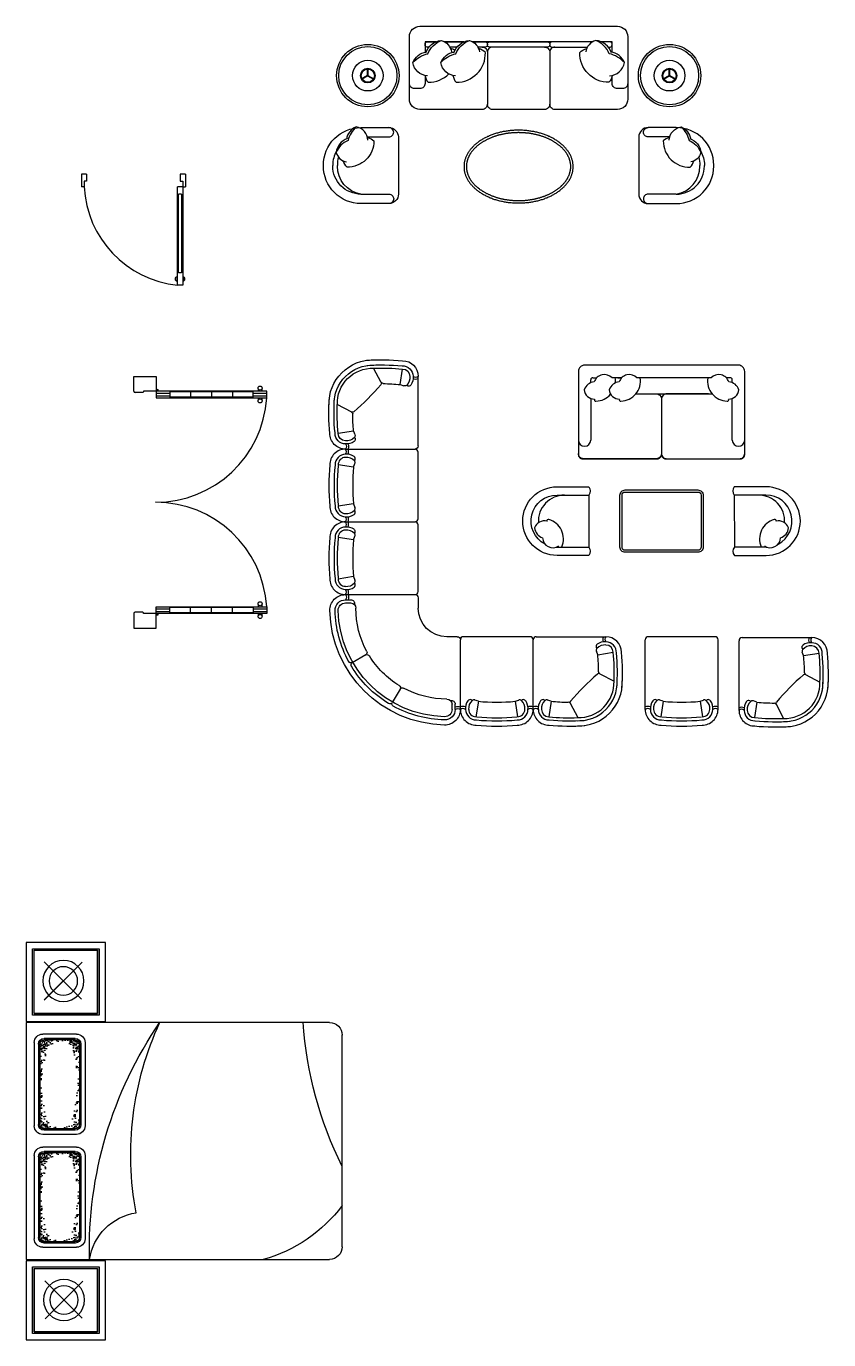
# Model space of a CAD drawing. Header units: inches. Extents: x 952 to 1534, y 135 to 801.
# Drawn here: x 1167.1 to 1360.1, y 135.2 to 451 of the extents above; entities that cross this region are included whole.
import ezdxf

# ---------------------------------------------------------------- set-up
doc = ezdxf.new("R2010")
doc.units = ezdxf.units.IN
doc.header["$MEASUREMENT"] = 0
doc.layers.add('Furniture', color=3, linetype='Continuous')
doc.layers.add('Main', color=140, linetype='Continuous')
pattern_1 = [(322.5, (57293.257, -2899.04), (-1.126233, -34.448923), [0, -27.175481, 0, -30.39363, 0, -29.052734]), (352.5, (57293.257, -2899.04), (31.64114, -50.456037), [0, -14.660457, 0, -24.49369, 0, -9.386268]), (32.5, (57271.266, -2899.04), (55.676515, -0.101176), [0, -8.939303, 0, -32.18149, 0, -42.014724]), (42.5, (57271.266, -2899.04), (53.745352, -15.691615), [0, -4.469651, 0, -21.096755, 0, -24.136118])]
pattern_2 = [(322.5, (58008.435, -2899.04), (-1.126233, -34.448923), [0, -27.175481, 0, -30.39363, 0, -29.052734]), (352.5, (58008.435, -2899.04), (31.64114, -50.456037), [0, -14.660457, 0, -24.49369, 0, -9.386268]), (32.5, (57986.444, -2899.04), (55.676515, -0.101176), [0, -8.939303, 0, -32.18149, 0, -42.014724]), (42.5, (57986.444, -2899.04), (53.745352, -15.691615), [0, -4.469651, 0, -21.096755, 0, -24.136118])]

# ---------------------------------------------------------------- blocks, each defined once
blk = doc.blocks.new('A$C707258B2')
at = {"color": 0, "linetype": 'Continuous'}
for p, q in [((0.404, 0.342), (1.074, 0.342)), ((0.404, 0.292), (0.454, 0.292)), ((0.404, 0.262), (0.454, 0.262)), ((1.104, 0.312), (1.104, 0.212)), ((1.479, -0.063), (1.379, -0.063)), ((1.509, -0.763), (1.509, -0.093)), ((0.6, -0.238), (0.47, -0.313)), ((0.929, -0.567), (0.854, -0.697)), ((1.429, -0.763), (1.429, -0.713)), ((1.459, -0.763), (1.459, -0.712))]:
    blk.add_line(p, q, dxfattribs=at)
for centre, radius, start, end in [((0.404, 0.192), 0.15, 90, 181.1754), ((0.404, 0.192), 0.1, 90, 181.1754), ((0.404, 0.192), 0.07, 90, 181.1754), ((0.378, 0.317), 0.0362, 316.3972, 43.6028), ((0.368, 0.317), 0.0662, 337.8298, 22.1702), ((0.455, 0.256), 0.0357, 345.4262, 90.5555), ((0.454, 0.212), 0.05, 360, 90), ((1.074, 0.312), 0.03, 360, 90), ((1.379, 0.212), 1.125, 181.1754, 268.8246), ((1.379, 0.212), 1.075, 181.1754, 208.6357), ((1.379, 0.212), 1.045, 181.1754, 268.8246), ((1.379, 0.212), 0.875, 180, 208.4082), ((1.379, 0.212), 0.275, 180, 270), ((1.479, -0.093), 0.03, 360, 90), ((0.587, -0.216), 0.025, 300, 28.4082), ((0.612, -0.259), 0.025, 31.5918, 120), ((1.379, 0.212), 0.875, 211.5918, 238.4082), ((0.457, -0.291), 0.025, 208.6357, 300), ((0.482, -0.334), 0.025, 120, 211.3643), ((1.379, 0.212), 1.075, 211.3643, 238.6357), ((0.907, -0.555), 0.025, 330, 58.4082), ((0.951, -0.58), 0.025, 61.5918, 150), ((1.379, 0.212), 0.875, 241.5918, 270), ((0.832, -0.685), 0.025, 238.6357, 330), ((0.876, -0.71), 0.025, 150, 241.3643), ((1.379, 0.212), 1.075, 241.3643, 268.8246), ((1.379, -0.713), 0.05, 360, 90), ((1.425, -0.709), 0.0336, 354.6301, 109.3883), ((1.484, -0.799), 0.0662, 67.8298, 112.1702), ((1.484, -0.789), 0.0362, 46.3972, 133.6028), ((1.359, -0.763), 0.15, 268.8246, 360), ((1.359, -0.763), 0.1, 268.8246, 360), ((1.359, -0.763), 0.07, 268.8246, 360)]:
    blk.add_arc(centre, radius, start, end, dxfattribs=at)
blk = doc.blocks.new('A$C1352')
at = {"color": 0}
for points in [[(0.003, 0.053), (0.003, 0.553, -0.414214), (0.053, 0.603), (0.753, 0.603, -0.414214), (0.803, 0.553), (0.803, 0.053, -0.414214), (0.753, 0.003), (0.053, 0.003, -0.414214)], [(0.023, 0.053), (0.023, 0.553, -0.414214), (0.053, 0.583), (0.753, 0.583, -0.414214), (0.783, 0.553), (0.783, 0.053, -0.414214), (0.753, 0.023), (0.053, 0.023, -0.414214)]]:
    blk.add_lwpolyline(points, format="xyb", close=True, dxfattribs=at)
blk = doc.blocks.new('part 01')
at = {"color": 0, "linetype": 'Continuous'}
for p, q in [((-670, 700), (0, 700)), ((30, 30), (30, 670)), ((-591, 527), (-740, 550)), ((-591, 527), (-579, 561)), ((-591, 173), (-740, 150)), ((-591, 173), (-579, 139)), ((-670, 0), (0, 0))]:
    blk.add_line(p, q, dxfattribs=at)
for centre, radius, start, end in [((-670, 550), 150, 90, 181.1754), ((-670, 550), 100, 90, 181.1754), ((-660, 518), 133, 56.0897, 95.6132), ((-696, 675), 36.2, 316.3972, 43.6028), ((-706, 675), 66.2, 337.8298, 22.1702), ((0, 670), 30, 0, 90), ((1178, 350), 2008, 174.2835, 185.7165), ((1178, 350), 1958, 174.2835, 185.7165), ((1178, 350), 1928, 174.2835, 185.7165), ((-670, 550), 70, 90, 181.1754), ((-660, 518), 103, 42.0066, 95.6132), ((1178, 350), 1778, 174.2835, 185.7165), ((-600, 607), 25, 332.9608, 56.0897), ((-625, 620), 53.2, 321.0017, 332.9608), ((-602, 570), 25, 340, 42.0066), ((-670, 150), 150, 178.8246, 270), ((-670, 150), 100, 178.8246, 270), ((-670, 150), 70, 178.8246, 270), ((-602, 130), 25, 317.9934, 20), ((-660, 182), 133, 264.3868, 303.9103), ((-660, 182), 103, 264.3868, 317.9934), ((-696, 25), 36.2, 316.3972, 43.6028), ((-706, 25), 66.2, 337.8298, 22.1702), ((-600, 93), 25, 303.9103, 27.0392), ((-625, 80), 53.2, 27.0392, 38.9983), ((0, 30), 30, 270, 0)]:
    blk.add_arc(centre, radius, start, end, dxfattribs=at)
blk = doc.blocks.new('part02')
at = {"color": 0, "linetype": 'Continuous'}
for p, q in [((0, -670), (0, 0)), ((30, 30), (700, 30)), ((621, -143), (609, -109)), ((621, -143), (770, -120)), ((640, -326), (778, -399)), ((173, -591), (139, -579)), ((173, -591), (150, -740)), ((356, -610), (429, -748))]:
    blk.add_line(p, q, dxfattribs=at)
for centre, radius, start, end in [((30, 0), 30, 90, 180), ((726, 5), 56.2, 153.6122, 206.6666), ((726, 5), 36.2, 136.3972, 223.6028), ((700, -120), 150, 0, 90), ((630, -63), 25, 123.9103, 207.0392), ((655, -50), 53.2, 207.0392, 218.9983), ((632, -100), 25, 137.9934, 200), ((690, -152), 103, 84.3868, 137.9934), ((689, -151), 132, 85.4378, 123.9887), ((700, -121), 101, 357.5006, 89.858), ((700, -120), 70, 0, 90), ((-1228, -320), 2008, 357.7349, 5.7032), ((-1148, -320), 1958, 355.8657, 5.7165), ((-1148, -320), 2008, 355.818, 5.7165), ((-1148, -320), 1778, 0.3836, 5.7165), ((2220, -2190), 2454, 130.6961, 139.3039), ((632, -344), 20, 62, 130.6961), ((650, -308), 20, 180.3836, 242), ((439, -409), 419, 268.2181, 1.7819), ((439, -409), 369, 268.2181, 1.7819), ((439, -409), 339, 268.2181, 1.7819), ((182, -660), 133, 146.0897, 185.6132), ((93, -600), 25, 62.9608, 146.0897), ((182, -660), 103, 132.0066, 185.6132), ((80, -625), 53.2, 51.0017, 62.9608), ((130, -602), 25, 70, 132.0066), ((350, 1178), 1778, 264.2835, 269.6164), ((338, -620), 20, 28, 89.6164), ((374, -602), 20, 139.3039, 208), ((25, -696), 56.2, 63.3334, 116.3878), ((25, -696), 36.2, 46.3972, 133.6028), ((150, -670), 150, 180, 271.1754), ((150, -670), 100, 180, 271.1754), ((150, -670), 70, 180, 270), ((350, 1258), 2008, 264.2968, 272.2651), ((350, 1178), 2008, 264.2835, 274.182), ((350, 1178), 1958, 264.2835, 274.1343)]:
    blk.add_arc(centre, radius, start, end, dxfattribs=at)
blk = doc.blocks.new('table')
at = {"color": 3, "ltscale": 0.03}
blk.add_polyline3d([(618, -321, 0), (618, -314, 0), (617, -308, 0), (617, -301, 0), (616, -295, 0), (615, -288, 0), (614, -281, 0), (613, -275, 0), (612, -268, 0), (610, -262, 0), (608, -255, 0), (606, -249, 0), (604, -242, 0), (602, -236, 0), (599, -229, 0), (597, -223, 0), (594, -217, 0), (591, -210, 0), (588, -204, 0), (584, -198, 0), (581, -192, 0), (577, -186, 0), (573, -180, 0), (569, -174, 0), (564, -168, 0), (560, -162, 0), (555, -156, 0), (551, -150, 0), (546, -144, 0), (541, -139, 0), (535, -133, 0), (530, -127, 0), (524, -122, 0), (519, -116, 0), (513, -111, 0), (507, -106, 0), (500, -101, 0), (494, -96, 0), (488, -91, 0), (481, -86, 0), (474, -81, 0), (467, -76, 0), (460, -71, 0), (453, -67, 0), (446, -62, 0), (439, -58, 0), (431, -53, 0), (423, -49, 0), (416, -45, 0), (408, -41, 0), (400, -37, 0), (392, -33, 0), (383, -30, 0), (375, -26, 0), (367, -23, 0), (358, -19, 0), (349, -16, 0), (341, -13, 0), (332, -10, 0), (323, -7, 0), (314, -4, 0), (305, -1, 0), (296, 2, 0), (287, 4, 0), (277, 7, 0), (268, 9, 0), (259, 11, 0), (249, 13, 0), (240, 15, 0), (230, 17, 0), (221, 18, 0), (211, 20, 0), (201, 21, 0), (191, 23, 0), (182, 24, 0), (172, 25, 0), (162, 26, 0), (152, 27, 0), (142, 27, 0), (132, 28, 0), (122, 28, 0), (113, 29, 0), (103, 29, 0), (93, 29, 0), (83, 29, 0), (73, 29, 0), (63, 28, 0), (53, 28, 0), (43, 27, 0), (33, 27, 0), (23, 26, 0), (13, 25, 0), (4, 24, 0), (-6, 23, 0), (-16, 21, 0), (-26, 20, 0), (-35, 18, 0), (-45, 17, 0), (-54, 15, 0), (-64, 13, 0), (-73, 11, 0), (-83, 9, 0), (-92, 7, 0), (-101, 4, 0), (-111, 2, 0), (-120, -1, 0), (-129, -4, 0), (-138, -7, 0), (-147, -10, 0), (-155, -13, 0), (-164, -16, 0), (-173, -19, 0), (-181, -23, 0), (-190, -26, 0), (-198, -30, 0), (-206, -33, 0), (-214, -37, 0), (-222, -41, 0), (-230, -45, 0), (-238, -49, 0), (-246, -53, 0), (-253, -58, 0), (-261, -62, 0), (-268, -67, 0), (-275, -71, 0), (-282, -76, 0), (-289, -81, 0), (-296, -86, 0), (-302, -91, 0), (-309, -96, 0), (-315, -101, 0), (-321, -106, 0), (-327, -111, 0), (-333, -116, 0), (-339, -122, 0), (-345, -127, 0), (-350, -133, 0), (-355, -139, 0), (-360, -144, 0), (-365, -150, 0), (-370, -156, 0), (-375, -162, 0), (-379, -168, 0), (-383, -174, 0), (-387, -180, 0), (-391, -186, 0), (-395, -192, 0), (-399, -198, 0), (-402, -204, 0), (-405, -210, 0), (-408, -217, 0), (-411, -223, 0), (-414, -229, 0), (-417, -236, 0), (-419, -242, 0), (-421, -249, 0), (-423, -255, 0), (-425, -262, 0), (-426, -268, 0), (-428, -275, 0), (-429, -281, 0), (-430, -288, 0), (-431, -295, 0), (-431, -301, 0), (-432, -308, 0), (-432, -314, 0), (-432, -321, 0), (-432, -328, 0), (-432, -334, 0), (-431, -341, 0), (-431, -348, 0), (-430, -354, 0), (-429, -361, 0), (-428, -367, 0), (-426, -374, 0), (-425, -380, 0), (-423, -387, 0), (-421, -393, 0), (-419, -400, 0), (-417, -406, 0), (-414, -413, 0), (-411, -419, 0), (-408, -425, 0), (-405, -432, 0), (-402, -438, 0), (-399, -444, 0), (-395, -450, 0), (-391, -457, 0), (-387, -463, 0), (-383, -469, 0), (-379, -475, 0), (-375, -481, 0), (-370, -486, 0), (-365, -492, 0), (-360, -498, 0), (-355, -504, 0), (-350, -509, 0), (-345, -515, 0), (-339, -520, 0), (-333, -526, 0), (-327, -531, 0), (-321, -536, 0), (-315, -542, 0), (-309, -547, 0), (-302, -552, 0), (-296, -557, 0), (-289, -561, 0), (-282, -566, 0), (-275, -571, 0), (-268, -576, 0), (-261, -580, 0), (-253, -584, 0), (-246, -589, 0), (-238, -593, 0), (-230, -597, 0), (-222, -601, 0), (-214, -605, 0), (-206, -609, 0), (-198, -613, 0), (-190, -616, 0), (-181, -620, 0), (-173, -623, 0), (-164, -626, 0), (-155, -630, 0), (-147, -633, 0), (-138, -636, 0), (-129, -638, 0), (-120, -641, 0), (-111, -644, 0), (-101, -646, 0), (-92, -649, 0), (-83, -651, 0), (-73, -653, 0), (-64, -655, 0), (-54, -657, 0), (-45, -659, 0), (-35, -661, 0), (-26, -662, 0), (-16, -664, 0), (-6, -665, 0), (4, -666, 0), (13, -667, 0), (23, -668, 0), (33, -669, 0), (43, -670, 0), (53, -670, 0), (63, -671, 0), (73, -671, 0), (83, -671, 0), (93, -671, 0), (103, -671, 0), (113, -671, 0), (122, -671, 0), (132, -670, 0), (142, -670, 0), (152, -669, 0), (162, -668, 0), (172, -667, 0), (182, -666, 0), (191, -665, 0), (201, -664, 0), (211, -662, 0), (221, -661, 0), (230, -659, 0), (240, -657, 0), (249, -655, 0), (259, -653, 0), (268, -651, 0), (277, -649, 0), (287, -646, 0), (296, -644, 0), (305, -641, 0), (314, -638, 0), (323, -636, 0), (332, -633, 0), (341, -630, 0), (349, -626, 0), (358, -623, 0), (367, -620, 0), (375, -616, 0), (383, -613, 0), (392, -609, 0), (400, -605, 0), (408, -601, 0), (416, -597, 0), (423, -593, 0), (431, -589, 0), (439, -584, 0), (446, -580, 0), (453, -576, 0), (460, -571, 0), (467, -566, 0), (474, -561, 0), (481, -557, 0), (488, -552, 0), (494, -547, 0), (500, -542, 0), (507, -536, 0), (513, -531, 0), (519, -526, 0), (524, -520, 0), (530, -515, 0), (535, -509, 0), (541, -504, 0), (546, -498, 0), (551, -492, 0), (555, -486, 0), (560, -481, 0), (564, -475, 0), (569, -469, 0), (573, -463, 0), (577, -457, 0), (581, -450, 0), (584, -444, 0), (588, -438, 0), (591, -432, 0), (594, -425, 0), (597, -419, 0), (599, -413, 0), (602, -406, 0), (604, -400, 0), (606, -393, 0), (608, -387, 0), (610, -380, 0), (612, -374, 0), (613, -367, 0), (614, -361, 0), (615, -354, 0), (616, -348, 0), (617, -341, 0), (617, -334, 0), (618, -328, 0), (618, -321, 0)], dxfattribs=at)
at = {"color": 3, "linetype": 'Continuous'}
blk.add_polyline3d([(594, -321, 0), (594, -318, 0), (594, -314, 0), (594, -310, 0), (594, -307, 0), (594, -303, 0), (593, -299, 0), (593, -296, 0), (592, -292, 0), (592, -288, 0), (591, -285, 0), (590, -281, 0), (590, -277, 0), (589, -273, 0), (588, -270, 0), (587, -266, 0), (586, -262, 0), (585, -258, 0), (584, -255, 0), (582, -251, 0), (581, -247, 0), (580, -243, 0), (578, -239, 0), (577, -235, 0), (575, -232, 0), (573, -228, 0), (571, -224, 0), (569, -220, 0), (568, -216, 0), (565, -212, 0), (563, -209, 0), (561, -205, 0), (559, -201, 0), (556, -197, 0), (554, -193, 0), (551, -190, 0), (549, -186, 0), (546, -182, 0), (543, -178, 0), (541, -175, 0), (538, -171, 0), (535, -167, 0), (531, -163, 0), (528, -160, 0), (525, -156, 0), (522, -152, 0), (518, -149, 0), (515, -145, 0), (511, -142, 0), (507, -138, 0), (504, -135, 0), (500, -131, 0), (496, -128, 0), (492, -124, 0), (488, -121, 0), (484, -117, 0), (479, -114, 0), (475, -111, 0), (471, -107, 0), (466, -104, 0), (462, -101, 0), (457, -98, 0), (452, -94, 0), (448, -91, 0), (443, -88, 0), (438, -85, 0), (433, -82, 0), (428, -79, 0), (423, -76, 0), (418, -73, 0), (413, -71, 0), (408, -68, 0), (403, -65, 0), (398, -62, 0), (392, -60, 0), (387, -57, 0), (381, -54, 0), (376, -52, 0), (370, -50, 0), (365, -47, 0), (359, -45, 0), (354, -42, 0), (348, -40, 0), (342, -38, 0), (336, -36, 0), (331, -34, 0), (325, -32, 0), (319, -30, 0), (313, -28, 0), (307, -26, 0), (302, -24, 0), (296, -23, 0), (290, -21, 0), (284, -19, 0), (278, -18, 0), (272, -16, 0), (266, -15, 0), (260, -13, 0), (254, -12, 0), (248, -11, 0), (242, -9, 0), (236, -8, 0), (230, -7, 0), (224, -6, 0), (218, -5, 0), (212, -4, 0), (206, -3, 0), (200, -2, 0), (194, -1, 0), (188, 0, 0), (182, 0, 0), (176, 1, 0), (170, 2, 0), (164, 2, 0), (158, 3, 0), (152, 3, 0), (146, 4, 0), (140, 4, 0), (134, 4, 0), (128, 5, 0), (122, 5, 0), (116, 5, 0), (109, 5, 0), (103, 5, 0), (97, 6, 0), (91, 6, 0), (85, 6, 0), (79, 5, 0), (73, 5, 0), (67, 5, 0), (61, 5, 0), (55, 5, 0), (49, 4, 0), (42, 4, 0), (36, 4, 0), (30, 3, 0), (24, 3, 0), (18, 2, 0), (12, 1, 0), (6, 1, 0), (0, 0, 0), (-6, -1, 0), (-12, -2, 0), (-18, -2, 0), (-24, -3, 0), (-30, -4, 0), (-36, -5, 0), (-42, -6, 0), (-48, -8, 0), (-54, -9, 0), (-60, -10, 0), (-66, -11, 0), (-72, -13, 0), (-78, -14, 0), (-84, -15, 0), (-90, -17, 0), (-96, -18, 0), (-102, -20, 0), (-107, -22, 0), (-113, -23, 0), (-119, -25, 0), (-125, -27, 0), (-131, -29, 0), (-137, -31, 0), (-142, -33, 0), (-148, -35, 0), (-154, -37, 0), (-160, -39, 0), (-165, -41, 0), (-171, -44, 0), (-177, -46, 0), (-182, -48, 0), (-188, -51, 0), (-193, -53, 0), (-199, -56, 0), (-204, -58, 0), (-210, -61, 0), (-215, -64, 0), (-220, -66, 0), (-225, -69, 0), (-230, -72, 0), (-235, -75, 0), (-241, -78, 0), (-245, -81, 0), (-250, -84, 0), (-255, -87, 0), (-260, -90, 0), (-265, -93, 0), (-269, -96, 0), (-274, -99, 0), (-279, -102, 0), (-283, -106, 0), (-287, -109, 0), (-292, -112, 0), (-296, -116, 0), (-300, -119, 0), (-304, -122, 0), (-308, -126, 0), (-312, -129, 0), (-316, -133, 0), (-320, -136, 0), (-324, -140, 0), (-327, -143, 0), (-331, -147, 0), (-335, -151, 0), (-338, -154, 0), (-341, -158, 0), (-345, -162, 0), (-348, -165, 0), (-351, -169, 0), (-354, -173, 0), (-357, -176, 0), (-359, -180, 0), (-362, -184, 0), (-365, -188, 0), (-367, -192, 0), (-370, -195, 0), (-372, -199, 0), (-375, -203, 0), (-377, -207, 0), (-379, -211, 0), (-381, -214, 0), (-383, -218, 0), (-385, -222, 0), (-387, -226, 0), (-389, -230, 0), (-390, -234, 0), (-392, -237, 0), (-394, -241, 0), (-395, -245, 0), (-396, -249, 0), (-398, -253, 0), (-399, -256, 0), (-400, -260, 0), (-401, -264, 0), (-402, -268, 0), (-403, -272, 0), (-404, -275, 0), (-405, -279, 0), (-405, -283, 0), (-406, -286, 0), (-407, -290, 0), (-407, -294, 0), (-408, -298, 0), (-408, -301, 0), (-408, -305, 0), (-409, -308, 0), (-409, -312, 0), (-409, -316, 0), (-409, -319, 0), (-409, -323, 0), (-409, -326, 0), (-409, -330, 0), (-409, -334, 0), (-408, -337, 0), (-408, -341, 0), (-408, -345, 0), (-407, -348, 0), (-407, -352, 0), (-406, -356, 0), (-405, -359, 0), (-405, -363, 0), (-404, -367, 0), (-403, -371, 0), (-402, -374, 0), (-401, -378, 0), (-400, -382, 0), (-399, -386, 0), (-398, -390, 0), (-396, -393, 0), (-395, -397, 0), (-394, -401, 0), (-392, -405, 0), (-390, -409, 0), (-389, -412, 0), (-387, -416, 0), (-385, -420, 0), (-383, -424, 0), (-381, -428, 0), (-379, -432, 0), (-377, -435, 0), (-375, -439, 0), (-372, -443, 0), (-370, -447, 0), (-367, -451, 0), (-365, -454, 0), (-362, -458, 0), (-359, -462, 0), (-357, -466, 0), (-354, -470, 0), (-351, -473, 0), (-348, -477, 0), (-345, -481, 0), (-341, -484, 0), (-338, -488, 0), (-335, -492, 0), (-331, -495, 0), (-327, -499, 0), (-324, -502, 0), (-320, -506, 0), (-316, -509, 0), (-312, -513, 0), (-308, -516, 0), (-304, -520, 0), (-300, -523, 0), (-296, -527, 0), (-292, -530, 0), (-287, -533, 0), (-283, -537, 0), (-279, -540, 0), (-274, -543, 0), (-269, -546, 0), (-265, -549, 0), (-260, -552, 0), (-255, -556, 0), (-250, -559, 0), (-245, -562, 0), (-241, -564, 0), (-235, -567, 0), (-230, -570, 0), (-225, -573, 0), (-220, -576, 0), (-215, -579, 0), (-210, -581, 0), (-204, -584, 0), (-199, -586, 0), (-193, -589, 0), (-188, -591, 0), (-182, -594, 0), (-177, -596, 0), (-171, -599, 0), (-165, -601, 0), (-160, -603, 0), (-154, -605, 0), (-148, -607, 0), (-142, -609, 0), (-137, -611, 0), (-131, -613, 0), (-125, -615, 0), (-119, -617, 0), (-113, -619, 0), (-107, -620, 0), (-102, -622, 0), (-96, -624, 0), (-90, -625, 0), (-84, -627, 0), (-78, -628, 0), (-72, -630, 0), (-66, -631, 0), (-60, -632, 0), (-54, -633, 0), (-48, -635, 0), (-42, -636, 0), (-36, -637, 0), (-30, -638, 0), (-24, -639, 0), (-18, -640, 0), (-12, -641, 0), (-6, -641, 0), (0, -642, 0), (6, -643, 0), (12, -644, 0), (18, -644, 0), (24, -645, 0), (30, -645, 0), (36, -646, 0), (42, -646, 0), (49, -647, 0), (55, -647, 0), (61, -647, 0), (67, -647, 0), (73, -648, 0), (79, -648, 0), (85, -648, 0), (91, -648, 0), (97, -648, 0), (103, -648, 0), (109, -648, 0), (116, -647, 0), (122, -647, 0), (128, -647, 0), (134, -647, 0), (140, -646, 0), (146, -646, 0), (152, -646, 0), (158, -645, 0), (164, -644, 0), (170, -644, 0), (176, -643, 0), (182, -643, 0), (188, -642, 0), (194, -641, 0), (200, -640, 0), (206, -639, 0), (212, -638, 0), (218, -637, 0), (224, -636, 0), (230, -635, 0), (236, -634, 0), (242, -633, 0), (248, -632, 0), (254, -630, 0), (260, -629, 0), (266, -628, 0), (272, -626, 0), (278, -625, 0), (284, -623, 0), (290, -621, 0), (296, -620, 0), (302, -618, 0), (307, -616, 0), (313, -614, 0), (319, -612, 0), (325, -610, 0), (331, -608, 0), (336, -606, 0), (342, -604, 0), (348, -602, 0), (354, -600, 0), (359, -597, 0), (365, -595, 0), (370, -593, 0), (376, -590, 0), (381, -588, 0), (387, -585, 0), (392, -583, 0), (398, -580, 0), (403, -577, 0), (408, -574, 0), (413, -572, 0), (418, -569, 0), (423, -566, 0), (428, -563, 0), (433, -560, 0), (438, -557, 0), (443, -554, 0), (448, -551, 0), (452, -548, 0), (457, -545, 0), (462, -541, 0), (466, -538, 0), (471, -535, 0), (475, -532, 0), (479, -528, 0), (484, -525, 0), (488, -522, 0), (492, -518, 0), (496, -515, 0), (500, -511, 0), (504, -508, 0), (507, -504, 0), (511, -501, 0), (515, -497, 0), (518, -493, 0), (522, -490, 0), (525, -486, 0), (528, -482, 0), (531, -479, 0), (535, -475, 0), (538, -471, 0), (541, -468, 0), (543, -464, 0), (546, -460, 0), (549, -456, 0), (551, -453, 0), (554, -449, 0), (556, -445, 0), (559, -441, 0), (561, -437, 0), (563, -434, 0), (565, -430, 0), (568, -426, 0), (569, -422, 0), (571, -418, 0), (573, -414, 0), (575, -411, 0), (577, -407, 0), (578, -403, 0), (580, -399, 0), (581, -395, 0), (582, -391, 0), (584, -388, 0), (585, -384, 0), (586, -380, 0), (587, -376, 0), (588, -373, 0), (589, -369, 0), (590, -365, 0), (590, -361, 0), (591, -358, 0), (592, -354, 0), (592, -350, 0), (593, -346, 0), (593, -343, 0), (594, -339, 0), (594, -336, 0), (594, -332, 0), (594, -328, 0), (594, -325, 0), (594, -321, 0)], dxfattribs=at)
blk = doc.blocks.new('A$C2F7241D3')
for p, q in [((22, 989), (22, 1025)), ((26, 1067), (76, 1067)), ((26, 120), (26, 1067)), ((76, 1067), (76, 120)), ((81, 989), (81, 1025)), ((26, 937), (36, 937)), ((36, 948), (66, 948)), ((36, 193), (36, 948)), ((66, 948), (66, 193)), ((66, 937), (76, 937)), ((26, 200), (36, 200)), ((36, 193), (66, 193)), ((66, 200), (76, 200)), ((26, 120), (0, 120)), ((0, 0), (0, 120)), ((0, 0), (50, 0)), ((26, 120), (76, 120)), ((26, 65), (26, 120)), ((50, 65), (26, 65)), ((50, 0), (50, 65)), ((950, 65), (974, 65)), ((950, 0), (950, 65)), ((950, 0), (1000, 0)), ((974, 65), (974, 120)), ((974, 120), (1000, 120)), ((1000, 0), (1000, 120))]:
    blk.add_line(p, q)
for centre, radius, start, end in [((22, 1007), 18.1, 90, 270), ((-29, 69), 1004, 2.9057, 83.9884), ((81, 1007), 18.1, 270, 90)]:
    blk.add_arc(centre, radius, start, end)
blk = doc.blocks.new('A$C3B810B85')
for p, q in [((0, 1358.5), (120, 1358.5)), ((0, 1279.3), (0, 1358.5)), ((120, 1358.5), (120, 1282.9)), ((116.3, 1279.3), (51.2, 1279.3)), ((51.2, 1279.3), (51.2, 1275.6)), ((120, 1279.3), (118.9, 1280.3)), ((717.3, 1279.3), (120, 1279.3)), ((120, 1279.3), (120, 1242.7)), ((131.1, 1285.4), (121.1, 1285.4)), ((126.1, 1280.4), (126.1, 1290.4)), ((193.2, 1279.3), (193.2, 1242.7)), ((305.9, 1279.3), (305.9, 1242.7)), ((418.5, 1279.3), (418.5, 1242.7)), ((531.2, 1279.3), (531.2, 1242.7)), ((644.2, 1242.7), (644.2, 1279.3)), ((717.3, 1242.7), (717.3, 1279.3)), ((47.6, 1271.9), (7.3, 1271.9)), ((120, 1268.3), (193.2, 1268.3)), ((120, 1253.7), (193.2, 1253.7)), ((120, 1242.7), (717.3, 1242.7)), ((644.2, 1275.6), (193.2, 1275.6)), ((644.2, 1246.3), (193.2, 1246.3)), ((644.2, 1268.3), (717.3, 1268.3)), ((644.2, 1253.7), (717.3, 1253.7)), ((120, 678.3), (120, 680.3)), ((120, 678.3), (120, 680.3)), ((120, 678.3), (120, 680.3)), ((0, 79.3), (0, 0)), ((47.6, 86.6), (7.3, 86.6)), ((51.2, 79.3), (51.2, 82.9)), ((116.3, 79.3), (51.2, 79.3)), ((120, 79.3), (118.9, 78.2)), ((120, 115.9), (717.3, 115.9)), ((120, 79.3), (120, 115.9)), ((120, 104.9), (193.2, 104.9)), ((120, 90.2), (193.2, 90.2)), ((717.3, 79.3), (120, 79.3)), ((120, 0), (120, 75.6)), ((131.1, 73.1), (121.1, 73.1)), ((126.1, 78.1), (126.1, 68.2)), ((193.2, 79.3), (193.2, 115.9)), ((644.2, 112.2), (193.2, 112.2)), ((644.2, 82.9), (193.2, 82.9)), ((305.9, 79.3), (305.9, 115.9)), ((418.5, 79.3), (418.5, 115.9)), ((531.2, 79.3), (531.2, 115.9)), ((644.2, 115.9), (644.2, 79.3)), ((644.2, 104.9), (717.3, 104.9)), ((644.2, 90.2), (717.3, 90.2)), ((717.3, 115.9), (717.3, 79.3)), ((0, 0), (120, 0))]:
    blk.add_line(p, q)
for centre, radius in [((126.1, 1285.4), 3.45), ((680.8, 1295.5), 11), ((680.8, 1226.4), 11), ((680.8, 132.1), 11), ((126.1, 73.1), 3.45), ((680.8, 63), 11)]:
    blk.add_circle(centre, radius)
for centre, radius, start, end in [((7.3, 1279.3), 7.32, 180, 270), ((116.3, 1282.9), 3.66, 270, 0), ((663.4, 1286.5), 8.75, 303.71139, 35.03004), ((698.2, 1286.5), 8.75, 144.96996, 236.28861), ((47.6, 1275.6), 3.66, 270, 0), ((117.7, 1278.9), 599.6, 269.87226, 356.5433), ((663.4, 1235.4), 8.75, 324.96996, 56.28861), ((698.2, 1235.4), 8.75, 123.71139, 215.03004), ((117.7, 79.6), 599.6, 3.4567, 90.12774), ((7.3, 79.3), 7.32, 90, 180), ((47.6, 82.9), 3.66, 0, 90), ((116.3, 75.6), 3.66, 0, 90), ((663.4, 123.1), 8.75, 303.71139, 35.03004), ((663.4, 72), 8.75, 324.96996, 56.28861), ((698.2, 123.1), 8.75, 144.96996, 236.28861), ((698.2, 72), 8.75, 123.71139, 215.03004)]:
    blk.add_arc(centre, radius, start, end)
blk = doc.blocks.new('1150')
h = blk.add_hatch()
h.set_pattern_fill('AR-SAND', color=0, scale=19.070513, angle=270, style=0)
h.set_pattern_definition(pattern_1)
edge = h.paths.add_edge_path()
edge.add_line((625, 792.6), (652.7, 813.9))
edge.add_line((652.7, 813.9), (674.1, 857.6))
edge.add_line((674.1, 857.6), (674.1, 793.1))
edge.add_line((674.1, 793.1), (673.1, 791))
edge.add_line((673.1, 791), (645.4, 769.7))
edge.add_line((645.4, 769.7), (564.5, 754.8))
edge.add_line((564.5, 754.8), (508, 746.5))
edge.add_line((508, 746.5), (330.6, 746.5))
edge.add_line((330.6, 746.5), (544, 777.7))
edge.add_line((544, 777.7), (625, 792.6))
h.paths.add_polyline_path([(616.5, 955), (535.5, 969.9), (394, 990.6), (437, 996.8), (543.3, 996.8), (553.4, 995.4), (634.4, 980.5), (662, 959.2), (674.1, 934.6), (674.1, 872.7), (644.2, 933.7)])
h.paths.add_polyline_path([(351, 996.8), (394, 990.6), (258.3, 970.7), (177.4, 955.8), (149.7, 934.5), (111, 855.6), (111, 925.3), (127.6, 959.2), (155.3, 980.5), (236.2, 995.4), (246.3, 996.8)])
h = blk.add_hatch()
h.set_pattern_fill('AR-SAND,_O', color=0, scale=9.535256, angle=360)
h.set_pattern_definition([(232.5, (57293.257, -2899.04), (-17.2244613, 0.5631167), [0, -13.5877404, 0, -15.196815, 0, -14.5263672]), (262.5, (57293.257, -2899.04), (-25.2280185, -15.82057), [0, -7.3302284, 0, -12.246845, 0, -4.693134]), (302.5, (57293.257, -2888.045), (-0.050588, -27.8382573), [0, -4.4696514, 0, -16.0907452, 0, -21.0073618]), (312.5, (57293.257, -2888.045), (-7.845808, -26.872676), [0, -2.2348257, 0, -10.5483774, 0, -12.068059])])
edge = h.paths.add_edge_path()
edge.add_line((111, 917.1), (111, 970))
edge.add_ellipse((137.8, 970), major_axis=(-19, -19), ratio=1, start_angle=225, end_angle=315, ccw=False)
edge.add_line((137.8, 996.8), (203.9, 996.8))
edge.add_line((203.9, 996.8), (157.2, 972.9))
edge.add_line((157.2, 972.9), (111, 917.1))
edge = h.paths.add_edge_path()
edge.add_line((147.1, 773.2), (199.1, 746.5))
edge.add_line((199.1, 746.5), (137.8, 746.5))
edge.add_ellipse((137.8, 773.4), major_axis=(-19, -19), ratio=1, start_angle=315, end_angle=405, ccw=False)
edge.add_line((111, 773.4), (111, 816.8))
edge.add_line((111, 816.8), (147.1, 773.2))
edge = h.paths.add_edge_path()
edge.add_line((647.3, 746.5), (604.7, 746.5))
edge.add_line((604.7, 746.5), (633.1, 761.1))
edge.add_line((633.1, 761.1), (674.1, 810.6))
edge.add_line((674.1, 810.6), (674.1, 773.4))
edge.add_ellipse((647.3, 773.4), major_axis=(19, -19), ratio=1, start_angle=-45, end_angle=45, ccw=False)
edge = h.paths.add_edge_path()
edge.add_line((674.1, 970), (674.1, 923.3))
edge.add_line((674.1, 923.3), (633.1, 972.9))
edge.add_line((633.1, 972.9), (586.3, 996.8))
edge.add_line((586.3, 996.8), (647.3, 996.8))
edge.add_ellipse((647.3, 970), major_axis=(-19, -19), ratio=1, start_angle=135, end_angle=225, ccw=False)
h = blk.add_hatch()
h.set_pattern_fill('AR-SAND', color=0, scale=19.070513, angle=270, style=0)
h.set_pattern_definition(pattern_2)
h.paths.add_polyline_path([(1340.2, 792.6), (1367.9, 813.9), (1389.3, 857.6), (1389.3, 793.1), (1388.3, 791), (1360.6, 769.7), (1279.6, 754.8), (1223.2, 746.5), (1045.8, 746.5), (1259.2, 777.7)])
h.paths.add_polyline_path([(1331.7, 955), (1250.7, 969.9), (1109.2, 990.6), (1152.2, 996.8), (1258.5, 996.8), (1268.6, 995.4), (1349.5, 980.5), (1377.2, 959.2), (1389.3, 934.6), (1389.3, 872.7), (1359.4, 933.7)])
h.paths.add_polyline_path([(1066.2, 996.8), (1109.2, 990.6), (973.5, 970.7), (892.6, 955.8), (864.9, 934.5), (826.1, 855.6), (826.1, 925.3), (842.8, 959.2), (870.4, 980.5), (951.4, 995.4), (961.5, 996.8)])
h = blk.add_hatch()
h.set_pattern_fill('AR-SAND,_O', color=0, scale=9.535256, angle=360)
h.set_pattern_definition([(232.5, (58008.435, -2899.04), (-17.2244613, 0.5631167), [0, -13.5877404, 0, -15.196815, 0, -14.5263672]), (262.5, (58008.435, -2899.04), (-25.2280185, -15.82057), [0, -7.3302284, 0, -12.246845, 0, -4.693134]), (302.5, (58008.435, -2888.045), (-0.050588, -27.8382573), [0, -4.4696514, 0, -16.0907452, 0, -21.0073618]), (312.5, (58008.435, -2888.045), (-7.845808, -26.872676), [0, -2.2348257, 0, -10.5483774, 0, -12.068059])])
edge = h.paths.add_edge_path()
edge.add_line((826.1, 917.1), (826.1, 970))
edge.add_ellipse((853, 970), major_axis=(-19, -19), ratio=1, start_angle=225, end_angle=315, ccw=False)
edge.add_line((853, 996.8), (919.1, 996.8))
edge.add_line((919.1, 996.8), (872.3, 972.9))
edge.add_line((872.3, 972.9), (826.1, 917.1))
edge = h.paths.add_edge_path()
edge.add_line((862.3, 773.2), (914.3, 746.5))
edge.add_line((914.3, 746.5), (853, 746.5))
edge.add_ellipse((853, 773.4), major_axis=(-19, -19), ratio=1, start_angle=315, end_angle=405, ccw=False)
edge.add_line((826.1, 773.4), (826.1, 816.8))
edge.add_line((826.1, 816.8), (862.3, 773.2))
edge = h.paths.add_edge_path()
edge.add_line((1362.5, 746.5), (1319.9, 746.5))
edge.add_line((1319.9, 746.5), (1348.3, 761.1))
edge.add_line((1348.3, 761.1), (1389.3, 810.6))
edge.add_line((1389.3, 810.6), (1389.3, 773.4))
edge.add_ellipse((1362.5, 773.4), major_axis=(19, -19), ratio=1, start_angle=-45, end_angle=45, ccw=False)
edge = h.paths.add_edge_path()
edge.add_line((1389.3, 970), (1389.3, 923.3))
edge.add_line((1389.3, 923.3), (1348.3, 972.9))
edge.add_line((1348.3, 972.9), (1301.5, 996.8))
edge.add_line((1301.5, 996.8), (1362.5, 996.8))
edge.add_ellipse((1362.5, 970), major_axis=(-19, -19), ratio=1, start_angle=135, end_angle=225, ccw=False)
h = blk.add_hatch()
h.set_pattern_fill('AR-SAND', color=0, scale=19.070513, angle=270, style=0)
h.set_pattern_definition(pattern_1)
edge = h.paths.add_edge_path()
edge.add_line((248.9, 770.6), (413.2, 746.5))
edge.add_line((413.2, 746.5), (257.1, 746.5))
edge.add_line((257.1, 746.5), (233.1, 750.1))
edge.add_line((233.1, 750.1), (152.1, 765))
edge.add_line((152.1, 765), (124.4, 786.2))
edge.add_line((124.4, 786.2), (111, 813.6))
edge.add_line((111, 813.6), (111, 866.3))
edge.add_line((111, 866.3), (140.2, 806.7))
edge.add_line((140.2, 806.7), (167.9, 785.5))
edge.add_line((167.9, 785.5), (248.9, 770.6))
h = blk.add_hatch()
h.set_pattern_fill('AR-SAND', color=0, scale=19.070513, angle=270, style=0)
h.set_pattern_definition(pattern_2)
edge = h.paths.add_edge_path()
edge.add_line((964, 770.6), (1128.4, 746.5))
edge.add_line((1128.4, 746.5), (972.3, 746.5))
edge.add_line((972.3, 746.5), (948.2, 750.1))
edge.add_line((948.2, 750.1), (867.3, 765))
edge.add_line((867.3, 765), (839.6, 786.2))
edge.add_line((839.6, 786.2), (826.1, 813.6))
edge.add_line((826.1, 813.6), (826.1, 866.3))
edge.add_line((826.1, 866.3), (855.4, 806.7))
edge.add_line((855.4, 806.7), (883.1, 785.5))
edge.add_line((883.1, 785.5), (964, 770.6))
at = {"color": 0}
for p, q in [((-505.9, 1083), (-5.1, 1083)), ((-505.9, 582.2), (-505.9, 1083)), ((-5.1, 1083), (-5.1, 582.2)), ((1.2, 1083), (1501.2, 1083)), ((1.2, -836.9), (1.2, 1083)), ((1501.2, 1083), (1501.2, -836.9)), ((1509.5, 582.2), (1509.5, 1083)), ((1509.5, 1083), (2010.3, 1083)), ((2010.3, 1083), (2010.3, 582.2)), ((-45.2, 1042.9), (-465.8, 1042.9)), ((-465.8, 1042.9), (-465.8, 622.3)), ((-55.2, 1032.9), (-455.8, 1032.9)), ((-455.8, 1032.9), (-455.8, 632.3)), ((-55.2, 1032.9), (-55.2, 632.3)), ((-55.2, 632.3), (-55.2, 1032.9)), ((-45.2, 622.3), (-45.2, 1042.9)), ((128.8, 1032.6), (656.3, 1032.6)), ((137.8, 1005.8), (647.3, 1005.8)), ((844, 1032.6), (1371.4, 1032.6)), ((853, 1005.8), (1362.5, 1005.8)), ((1970.2, 1042.9), (1549.5, 1042.9)), ((1549.5, 1042.9), (1549.5, 622.3)), ((1559.5, 1032.9), (1960.2, 1032.9)), ((1960.2, 1032.9), (1559.5, 1032.9)), ((1559.5, 1032.9), (1559.5, 632.3)), ((1960.2, 1032.9), (1960.2, 632.3)), ((1960.2, 632.3), (1960.2, 1032.9)), ((1970.2, 622.3), (1970.2, 1042.9)), ((-146.5, 732.4), (-383.7, 969.7)), ((-143.3, 966.5), (-380.5, 729.3)), ((-140.2, 969.7), (-377.4, 732.4)), ((-377.4, 732.4), (-140.2, 969.7)), ((75.2, 764.4), (75.2, 979)), ((102, 773.4), (102, 970)), ((111, 773.4), (111, 970)), ((137.8, 996.8), (647.3, 996.8)), ((674.1, 773.4), (674.1, 970)), ((683.1, 773.4), (683.1, 970)), ((709.9, 764.4), (709.9, 979)), ((790.4, 764.4), (790.4, 979)), ((817.2, 773.4), (817.2, 970)), ((826.1, 773.4), (826.1, 970)), ((853, 996.8), (1362.5, 996.8)), ((1389.3, 773.4), (1389.3, 970)), ((1398.3, 773.4), (1398.3, 970)), ((1425.1, 764.4), (1425.1, 979)), ((1873.8, 728.7), (1636.6, 965.9)), ((1873.8, 728.7), (1636.6, 965.9)), ((1877, 962.8), (1639.7, 725.5)), ((1877, 962.8), (1639.7, 725.5)), ((1425.7, 752.9), (1424.1, 754.5)), ((128.8, 710.8), (656.3, 710.8)), ((137.8, 746.5), (647.3, 746.5)), ((137.8, 737.6), (647.3, 737.6)), ((844, 710.8), (1371.4, 710.8)), ((853, 746.5), (1362.5, 746.5)), ((853, 737.6), (1362.5, 737.6)), ((-5.1, 582.2), (-505.9, 582.2)), ((-465.8, 622.3), (-45.2, 622.3)), ((-55.2, 632.3), (-455.8, 632.3)), ((-455.8, 632.3), (-55.2, 632.3)), ((2010.3, 582.2), (1509.5, 582.2)), ((1549.5, 622.3), (1970.2, 622.3)), ((1960.2, 632.3), (1559.5, 632.3)), ((1559.5, 632.3), (1960.2, 632.3)), ((-1, -790), (-1, -790)), ((1322.5, -755.4), (1322.5, -755.4)), ((1475.8, -896.5), (1475.8, -896.5)), ((1422.3, -917), (80.1, -917))]:
    blk.add_line(p, q, dxfattribs=at)
for centre, radius in [((-261.9, 847.9), 130.2), ((-261.9, 847.9), 90.1), ((1758.3, 844.2), 130.2), ((1758.3, 844.2), 90.1)]:
    blk.add_circle(centre, radius, dxfattribs=at)
for centre, radius, start, end in [((128.8, 979), 53.6, 90, 180), ((137.8, 970), 35.8, 90, 180), ((647.3, 970), 35.8, 0, 90), ((656.3, 979), 53.6, 0, 90), ((844, 979), 53.6, 90, 180), ((853, 970), 35.8, 90, 180), ((1362.5, 970), 35.8, 0, 90), ((1371.4, 979), 53.6, 0, 90), ((137.8, 970), 26.8, 90, 180), ((647.3, 970), 26.8, 0, 90), ((853, 970), 26.8, 90, 180), ((1362.5, 970), 26.8, 0, 90), ((128.8, 764.4), 53.6, 180, 270), ((137.8, 773.4), 35.8, 180, 270), ((137.8, 773.4), 26.8, 180, 270), ((647.3, 773.4), 35.8, 270, 0), ((647.3, 773.4), 26.8, 270, 0), ((656.3, 764.4), 53.6, 270, 0), ((844, 764.4), 53.6, 180, 270), ((853, 773.4), 35.8, 180, 270), ((853, 773.4), 26.8, 180, 270), ((1362.5, 773.4), 35.8, 270, 0), ((1362.5, 773.4), 26.8, 270, 0), ((1371.4, 764.4), 53.6, 270, 0), ((1438.2, -1856.7), 2539.9, 88.55116, 124.48792), ((1551.9, 337.1), 348.9, 98.15874, 171.77286), ((837.1, -1566.9), 1988.5, 79.29162, 114.8966), ((594.6, -163.5), 942.6, 306.93126, 344.38657), ((-155.5, -3056.3), 2391, 63.47275, 86.2716), ((81.3, -836.9), 80.1, 180, 270), ((1421.1, -836.9), 80.1, 270, 0)]:
    blk.add_arc(centre, radius, start, end, dxfattribs=at)
blk = doc.blocks.new('roundsofa-3-seater')
at = {"layer": 'Furniture', "color": 3, "ltscale": 0.03}
blk.add_lwpolyline([(50, -17.5, -0.414214), (47.5, -20), (32.5, -20, -0.414214), (31.25, -18.75, -0.414214), (30, -20), (17.5, -20, -0.414214), (16.25, -18.75, -0.414214), (15, -20), (0, -20, -0.414214), (-2.5, -17.5), (-2.5, -2.5, -0.414214), (0, 0), (47.5, 0, -0.414214), (50, -2.5)], format="xyb", close=True, dxfattribs=at)
at = {"layer": 'Furniture', "color": 3}
for points in [[(-1.7, -8.74, -0.14773), (1.95, -6.59, -0.213343), (5.17, -3.44, -0.178662)], [(1.88, -11.89, -0.356772), (-1.7, -8.74, -0.249542), (1.54, -6.14, 9.61688)], [(3.88, -3.75), (1.25, -3.75), (1.25, -6.21, -0.414214)], [(2.2, -5), (1.75, -5, -0.414214), (1.25, -4.5), (1.25, -4.25, -0.414214), (1.75, -3.75)], [(1.44, -6.42, -0.306663), (5.17, -3.44, -0.30633), (7.61, -6.16, 0.872847)], [(1.75, -3.75), (3.88, -3.75, -0.414214)], [(5.03, -8.74, -0.14773), (8.68, -6.59, -0.213343), (11.91, -3.44, -0.178662)], [(8.61, -11.89, -0.356772), (5.03, -8.74, -0.249542), (8.27, -6.14, 9.61688)], [(5.96, -3.75), (10.61, -3.75, -0.414214)], [(8.94, -5), (7.22, -5, -0.414214)], [(8.42, -5.81, 0.071865), (7.37, -5.32, -7.115464)], [(7.98, -11.81, 0.165541), (8.75, -13.46, 0.425989), (15.77, -6.3, 0.121523), (14.11, -5.32, -7.115464)], [(8.18, -6.42, -0.306663), (11.91, -3.44, -0.30633), (14.34, -6.16, 0.872847)], [(12.69, -3.75), (15.75, -3.75, -0.414214), (16.25, -4.25), (16.25, -4.5, -0.414214), (15.75, -5), (13.95, -5, -0.414214)], [(15, -5, -0.414214), (16.25, -6.25), (16.25, -18.75, -0.414214)], [(17.5, -5, 0.414214), (16.25, -6.25)], [(30, -5, -0.414214), (31.25, -6.25)], [(41.54, -3.75), (31.75, -3.75, 0.414214), (31.25, -4.25), (31.25, -4.5, 0.414214), (31.75, -5), (40.28, -5, 0.414214)], [(32.5, -5, 0.414214), (31.25, -6.25), (31.25, -18.75, 0.414214)], [(46.25, -11.81, -0.165541), (45.48, -13.46, -0.425989), (38.46, -6.3, -0.121523), (40.13, -5.32, 7.115464)], [(46.06, -6.42, 0.306663), (42.33, -3.44, 0.30633), (39.89, -6.16, -0.872847)], [(49.2, -8.74, 0.14773), (45.55, -6.59, 0.213343), (42.33, -3.44, 0.178662)], [(45.75, -3.75), (43.62, -3.75, 0.414214)], [(45.3, -5), (45.75, -5, 0.414214), (46.25, -4.5), (46.25, -4.25, 0.414214), (45.75, -3.75)], [(45.62, -11.89, 0.356772), (49.2, -8.74, 0.249542), (45.96, -6.14, -9.61688)], [(1.25, -11.81), (1.25, -13.75, -0.414214), (0, -15), (-1.25, -15, -0.414214), (-2.5, -13.75)], [(1.25, -11.81, 0.165541), (2.02, -13.46, 0.200231), (6.98, -11.45, 0.121523)], [(50, -13.75, -0.414214), (48.75, -15), (47.5, -15, -0.414214), (46.25, -13.75), (46.25, -11.81)]]:
    blk.add_lwpolyline(points, format="xyb", dxfattribs=at)
for points in [[(10.61, -3.75), (5.96, -3.75)], [(41.54, -3.75), (12.69, -3.75)], [(46.25, -6.21), (46.25, -3.75), (43.62, -3.75)]]:
    blk.add_lwpolyline(points, dxfattribs=at)
blk.add_lwpolyline([(16.75, -3.75), (30.75, -3.75, -0.414214), (31.25, -4.25), (31.25, -4.5, -0.414214), (30.75, -5), (16.75, -5, -0.414214), (16.25, -4.5), (16.25, -4.25, -0.414214)], format="xyb", close=True, dxfattribs=at)
blk = doc.blocks.new('side-round')
at = {"layer": 'Furniture', "color": 3, "ltscale": 0.03}
for p, q in [((-0.04, 0.16), (-1.57, -0.72)), ((0.04, 0.02), (-1.49, -0.86)), ((-0.08, 0.09), (-0.08, 1.85)), ((-0.04, 0.02), (1.49, -0.86)), ((0.04, 0.16), (1.57, -0.72)), ((0.08, 0.09), (0.08, 1.85))]:
    blk.add_line(p, q, dxfattribs=at)
for radius in [7.5, 3.69, 1.76, 1.58]:
    blk.add_circle((0, 0.09), radius, dxfattribs=at)
at = {"layer": 'Furniture', "color": 3}
blk.add_circle((0, 0.09), 7, dxfattribs=at)

msp = doc.modelspace()

# ---------------------------------------------------------------- linework, layer by layer
at = {"layer": 'Furniture', "color": 3}
for p, q in [((1303.36, 366.53), (1304.28, 366.53)), ((1310.28, 366.53), (1307.89, 366.53)), ((1309.36, 366.53), (1310.28, 366.53)), ((1331.83, 366.53), (1313.89, 366.53)), ((1336.36, 366.53), (1335.44, 366.53)), ((1302.86, 365.33), (1302.86, 366.03)), ((1336.86, 365.33), (1336.86, 366.03)), ((1302.86, 361.53), (1302.86, 351.53)), ((1336.86, 351.53), (1336.86, 361.53)), ((1294.73, 325.78), (1302.36, 325.78)), ((1344.99, 325.78), (1337.37, 325.78))]:
    msp.add_line(p, q, dxfattribs=at)
at = {"layer": 'Furniture', "color": 3, "ltscale": 0.03}
for points in [[(1256.59, 417.54), (1256.59, 410.67, -0.414214), (1254.33, 408.41), (1247.57, 408.41, -0.414214), (1238.56, 417.43), (1238.56, 417.54), (1238.56, 417.66, -0.414214), (1247.57, 426.67), (1254.33, 426.67, -0.414214), (1256.59, 424.42), (1256.59, 417.54)], [(1314.39, 417.54), (1314.39, 410.67, 0.414214), (1316.65, 408.41), (1323.41, 408.41, 0.414214), (1332.42, 417.43), (1332.42, 417.54), (1332.42, 417.66, 0.414214), (1323.41, 426.67), (1316.65, 426.67, 0.414214), (1314.39, 424.42), (1314.39, 417.54)], [(1319.87, 348.03, 0.414214), (1320.87, 347.03), (1338.86, 347.03, 0.414214), (1339.86, 348.03), (1339.86, 368.03, 0.414214), (1338.36, 369.53), (1301.36, 369.53, 0.414214), (1299.86, 368.03), (1299.86, 348.03, 0.414214), (1300.86, 347.03), (1318.85, 347.03, 0.414214), (1319.85, 348.03)]]:
    msp.add_lwpolyline(points, format="xyb", dxfattribs=at)
at = {"layer": 'Furniture', "color": 3}
for points in [[(1246.43, 426.86, 0.14773), (1244.5, 423.56, 0.213343), (1241.66, 420.66, 0.178662)], [(1249.27, 423.63, 0.356772), (1246.43, 426.86, 0.249542), (1244.09, 423.93, -9.61688)], [(1249.15, 424.42), (1254.33, 424.42, 0.414214), (1255.46, 425.54), (1255.46, 425.54, 0.414214), (1254.33, 426.67)], [(1321.83, 424.42), (1316.65, 424.42, -0.414214), (1315.52, 425.54), (1315.52, 425.54, -0.414214), (1316.65, 426.67)], [(1321.7, 423.63, -0.356772), (1324.55, 426.86, -0.249542), (1326.89, 423.93, 9.61688)], [(1324.55, 426.86, -0.14773), (1326.48, 423.56, -0.213343), (1329.32, 420.66, -0.178662)], [(1244.34, 424.02, 0.306663), (1241.66, 420.66, 0.30633), (1244.11, 418.46, -0.872847)], [(1249.21, 424.19, -0.165541), (1250.69, 423.5, -0.425989), (1244.24, 417.17, -0.121523), (1243.35, 418.67, 7.115464)], [(1321.77, 424.19, 0.165541), (1320.28, 423.5, 0.425989), (1326.74, 417.17, 0.121523), (1327.63, 418.67, -7.115464)], [(1326.64, 424.02, -0.306663), (1329.32, 420.66, -0.30633), (1326.87, 418.46, 0.872847)], [(1241.7, 421.01, 0.130591), (1240.81, 417.66), (1240.81, 417.54)], [(1329.28, 421.01, -0.130591), (1330.17, 417.66), (1330.17, 417.54)], [(1247.57, 410.67, -0.414214), (1240.81, 417.43), (1240.81, 417.54)], [(1242.18, 419.58, 0.072384), (1241.94, 417.66), (1241.94, 417.54)], [(1247.57, 410.67, -0.372719), (1241.94, 417.43), (1241.94, 417.54)], [(1323.41, 410.67, 0.372719), (1329.04, 417.43), (1329.04, 417.54)], [(1323.41, 410.67, 0.414214), (1330.17, 417.43), (1330.17, 417.54)], [(1328.8, 419.58, -0.072384), (1329.04, 417.66), (1329.04, 417.54)], [(1247.57, 410.67), (1254.33, 410.67, -0.414214), (1255.46, 409.54), (1255.46, 409.54, -0.414214), (1254.33, 408.41)], [(1323.41, 410.67), (1316.65, 410.67, 0.414214), (1315.52, 409.54), (1315.52, 409.54, 0.414214), (1316.65, 408.41)], [(1313.69, 362.65), (1318.61, 362.65, -0.414214), (1319.86, 361.4), (1319.86, 348.28, -0.414214), (1318.61, 347.03), (1301.11, 347.03, -0.414214), (1299.86, 348.28)], [(1331.18, 362.65), (1321.11, 362.65, 0.414214), (1319.86, 361.4), (1319.86, 348.28, 0.414214), (1321.11, 347.03), (1338.61, 347.03, 0.414214), (1339.86, 348.28)], [(1291.85, 326.49, -0.785087), (1294.74, 338.28), (1302.37, 338.28)], [(1347.88, 326.49, 0.785087), (1344.98, 338.28), (1337.36, 338.28)]]:
    msp.add_lwpolyline(points, format="xyb", dxfattribs=at)
msp.add_lwpolyline([(1313.69, 362.65), (1332.03, 362.65)], dxfattribs=at)
at = {"layer": 'Furniture', "color": 3, "ltscale": 0.03}
for points in [[(1302.36, 325.78, -0.369229), (1302.35, 323.78), (1294.73, 323.78, -1), (1294.74, 340.28), (1302.37, 340.28, -0.369229), (1302.37, 338.28)], [(1337.37, 325.78, 0.369229), (1337.37, 323.78), (1345, 323.78, 1), (1344.98, 340.28), (1337.35, 340.28, 0.369229), (1337.36, 338.28)]]:
    msp.add_lwpolyline(points, format="xyb", close=True, dxfattribs=at)
at = {"layer": 'Furniture', "color": 3}
for centre, radius, start, end in [((1303.36, 366.03), 0.5, 90, 180), ((1303.36, 366.03), 0.5, 90, 180), ((1306.09, 364.79), 2.5, 41.7572, 162.9051), ((1303.95, 365.72), 4.84, 354.881, 8.883), ((1312.09, 364.79), 2.5, 41.7572, 162.9051), ((1309.95, 365.72), 4.84, 271.6116, 8.883), ((1335.77, 365.72), 4.84, 171.117, 268.3884), ((1333.64, 364.79), 2.5, 17.0949, 138.2428), ((1336.36, 366.03), 0.5, 0, 90), ((1303.92, 362.71), 2.82, 94.5439, 160.8974), ((1303.8, 363.92), 2.57, 186.4279, 269.257), ((1309.92, 362.71), 2.82, 94.5439, 160.8974), ((1309.81, 363.92), 2.57, 186.4279, 269.257), ((1335.92, 363.92), 2.57, 270.743, 353.5721), ((1335.81, 362.71), 2.82, 19.1026, 85.4561), ((1304.01, 361.17), 0.299, 142.155, 285.2735), ((1303.95, 365.72), 4.84, 271.6116, 319.376), ((1310.01, 361.17), 0.299, 142.155, 285.2735), ((1335.72, 361.17), 0.299, 254.7265, 37.845), ((1301.36, 351.53), 1.5, 180, 270), ((1301.36, 351.53), 1.5, 270, 0), ((1338.36, 351.53), 1.5, 180, 270), ((1338.36, 351.53), 1.5, 270, 0), ((1296.5, 332.03), 6.25, 89.9461, 183.658), ((1343.22, 332.03), 6.25, 356.342, 90.0539), ((1291.74, 329.53), 2.57, 76.6403, 159.4695), ((1292.6, 332.15), 0.299, 60.6238, 203.7423), ((1291.44, 327.75), 4.84, 337.0143, 74.2857), ((1348.28, 327.75), 4.84, 105.7143, 202.9857), ((1347.12, 332.15), 0.299, 336.2577, 119.3762), ((1347.99, 329.53), 2.57, 20.5305, 103.3597), ((1292.14, 330.67), 2.82, 184.9999, 251.3534), ((1347.59, 330.67), 2.82, 288.6466, 355.0001), ((1293.74, 328.13), 2.5, 182.9922, 304.1401), ((1294.73, 332.03), 6.25, 268.8536, 269.9461), ((1345.99, 328.13), 2.5, 235.8599, 357.0078), ((1344.99, 332.03), 6.25, 270.0539, 271.1464)]:
    msp.add_arc(centre, radius, start, end, dxfattribs=at)

# ---------------------------------------------------------------- block references
at = {"layer": 'Furniture', "color": 1, "xscale": 0.025, "yscale": 0.025, "zscale": 0.025}
msp.add_blockref('table', (1283.17, 425.32), dxfattribs=at)
at = {"layer": 'Furniture', "xscale": 0.025, "yscale": 0.025, "zscale": 0.025, "rotation": 180}
msp.add_blockref('A$C2F7241D3', (1205.38, 415.45), dxfattribs=at)
at = {"layer": 'Furniture', "color": 3, "ltscale": 0.03}
for name, p, xscale, yscale, zscale, rotation in [('part02', (1260.61, 349.35), -0.025, 0.025, 0.025, 269.9999999999968), ('A$C707258B2', (1262.94, 276.63), -25, 25, 25, 269.9999999999968), ('part 01', (1288.99, 303.48), 0.025, 0.025, 0.025, 90), ('part 01', (1333.44, 303.48), 0.025, 0.025, 0.025, 90)]:
    msp.add_blockref(name, p, dxfattribs=dict(at, xscale=xscale, yscale=yscale, zscale=zscale, rotation=rotation))
at = {"layer": 'Furniture', "xscale": 0.04457213446974492, "yscale": 0.04457213446974492, "zscale": 0.04457213446974492}
msp.add_blockref('A$C3B810B85', (1193, 306.28), dxfattribs=at)
at = {"layer": 'Furniture', "color": 3, "ltscale": 0.03}
for name, p, xscale, yscale, zscale in [('part 01', (1260.61, 331.85), 0.025, 0.025, 0.025), ('A$C1352', (1309.79, 324.45), 25, 25, 25), ('part 01', (1260.61, 314.35), 0.025, 0.025, 0.025), ('part02', (1288.99, 303.48), 0.025, 0.025, 0.025), ('part02', (1338.49, 303.27), 0.025, 0.025, 0.025)]:
    msp.add_blockref(name, p, dxfattribs=dict(at, xscale=xscale, yscale=yscale, zscale=zscale))
at = {"layer": 'Furniture', "lineweight": 9, "xscale": -0.03798107718947312, "yscale": 0.03798107718947312, "zscale": 0.03798107718947312, "rotation": 90}
msp.add_blockref('1150', (1208.25, 211.5), dxfattribs=at)
at = {"layer": 'Main'}
for name, p in [('roundsofa-3-seater', (1261.74, 451.04)), ('side-round', (1249.24, 439.08)), ('side-round', (1321.79, 439.08))]:
    msp.add_blockref(name, p, dxfattribs=at)

doc.saveas('drawing.dxf')
